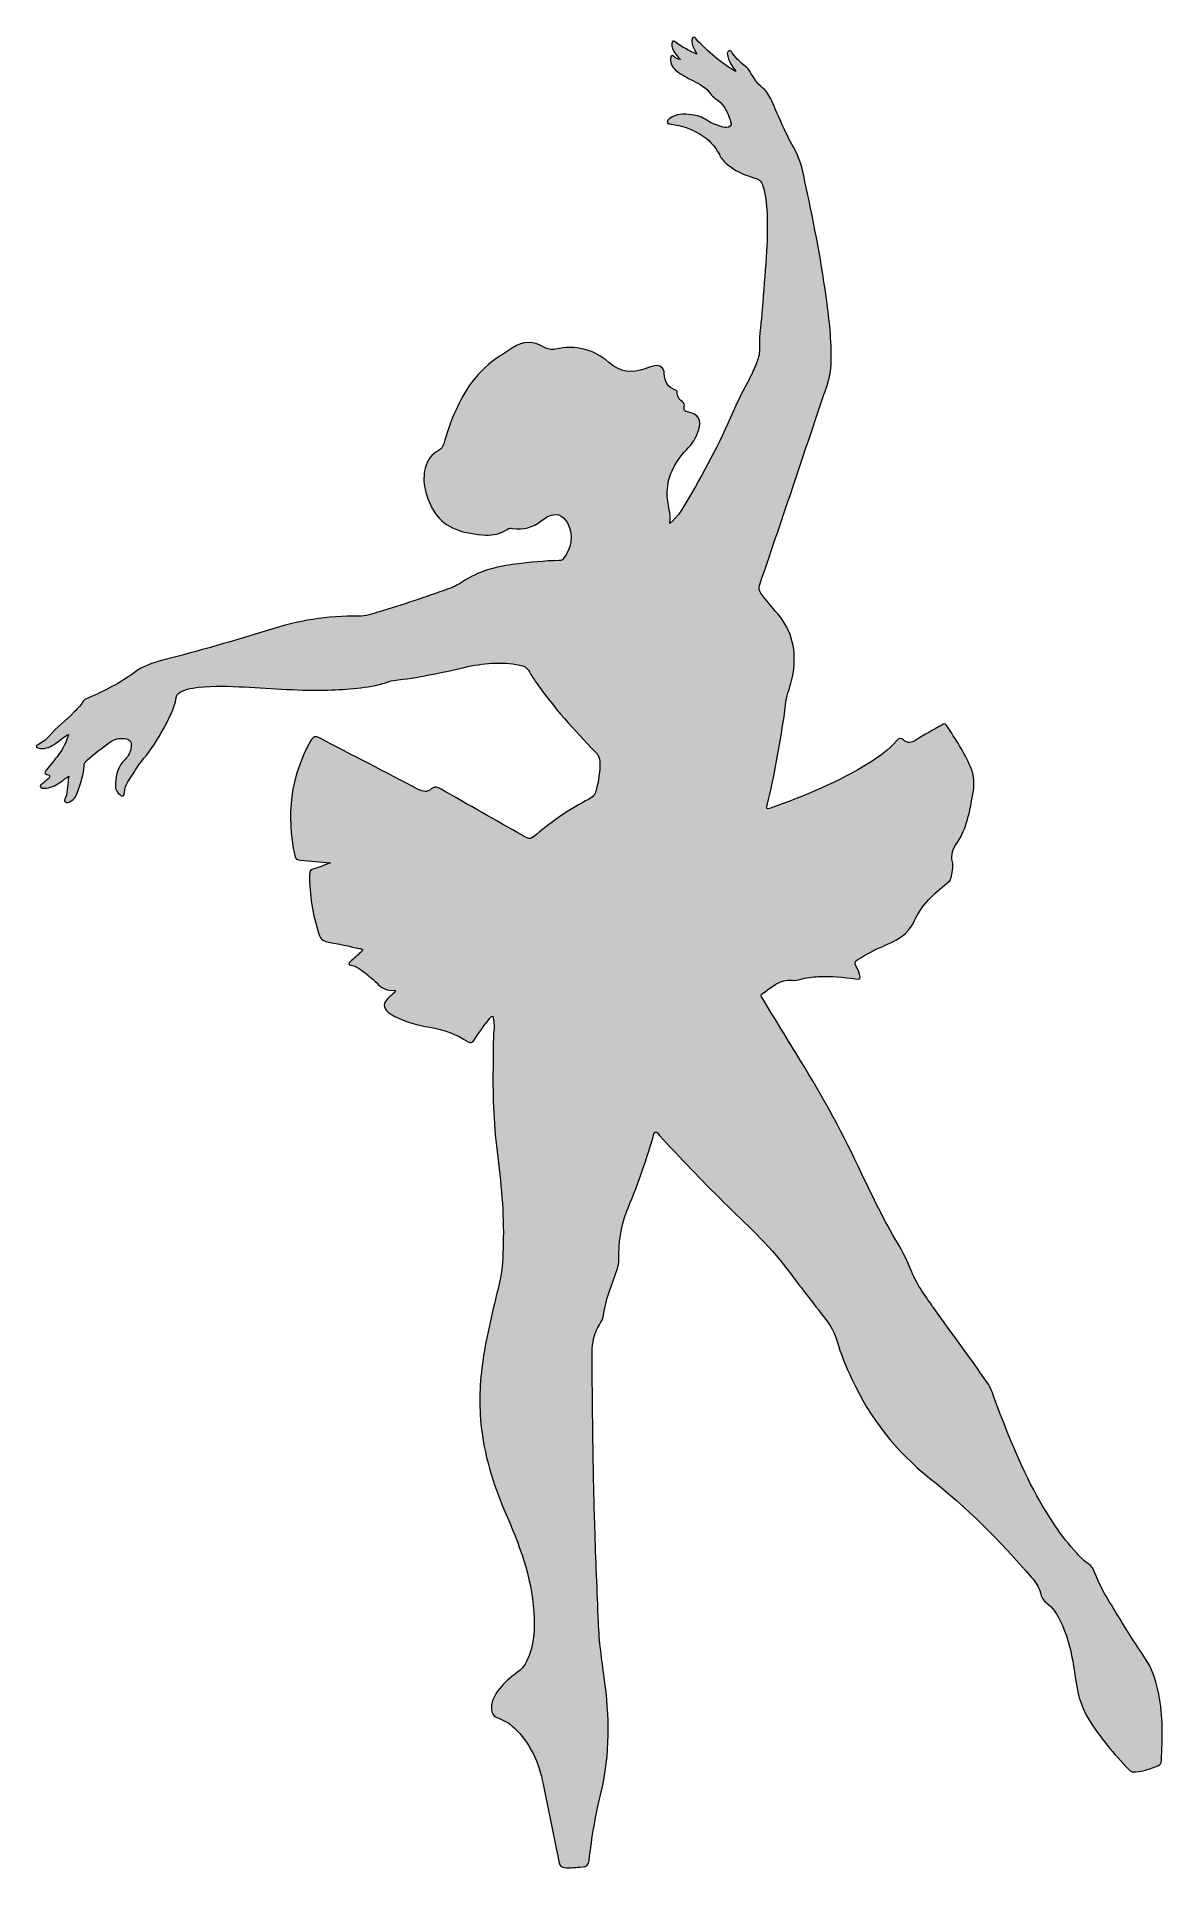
# Model space of a CAD drawing. Header units: inches. Extents: x 15.9 to 64.3, y -79.3 to -0.7.
import ezdxf

# ---------------------------------------------------------------- set-up
doc = ezdxf.new("R2010")
doc.units = ezdxf.units.IN
doc.header["$MEASUREMENT"] = 0
doc.layers.add('Layer 1', color=7, linetype='Continuous')

msp = doc.modelspace()

# ---------------------------------------------------------------- hatches: boundary and pattern name
at = {"layer": 'Layer 1'}
h = msp.add_hatch(color=7, dxfattribs=at)
edge = h.paths.add_edge_path()
edge.add_spline(control_points=[(15.944, -31.127), (16.145, -31.036), (16.321, -30.908), (16.465, -30.741), (16.796, -30.355), (17.211, -30.058), (17.561, -29.693), (17.689, -29.559), (17.826, -29.431), (17.919, -29.268), (17.97, -29.18), (18.052, -29.137), (18.144, -29.098), (18.847, -28.799), (19.525, -28.455), (20.143, -28.001), (20.506, -27.734), (20.918, -27.586), (21.351, -27.475), (22.877, -27.083), (24.393, -26.655), (25.895, -26.181), (27.158, -25.783), (28.441, -25.551), (29.769, -25.586), (30.074, -25.594), (30.361, -25.485), (30.649, -25.401), (31.651, -25.106), (32.634, -24.757), (33.619, -24.413), (33.89, -24.318), (34.126, -24.187), (34.364, -24.031), (35.012, -23.607), (35.753, -23.448), (36.507, -23.354), (37.13, -23.276), (37.754, -23.208), (38.382, -23.198), (38.448, -23.196), (38.51, -23.187), (38.553, -23.129), (38.878, -22.69), (39.037, -22.128), (38.732, -21.583), (38.525, -21.213), (38.233, -21.123), (37.862, -21.325), (37.773, -21.374), (37.69, -21.436), (37.609, -21.498), (37.244, -21.777), (36.835, -21.889), (36.38, -21.816), (36.293, -21.801), (36.219, -21.805), (36.145, -21.858), (35.866, -22.055), (35.552, -22.124), (35.216, -22.101), (34.78, -22.071), (34.343, -22.017), (33.937, -21.856), (33.159, -21.549), (32.802, -20.897), (32.622, -20.127), (32.553, -19.83), (32.555, -19.528), (32.627, -19.231), (32.709, -18.897), (32.898, -18.634), (33.202, -18.473), (33.329, -18.405), (33.385, -18.317), (33.423, -18.186), (33.671, -17.312), (34.001, -16.474), (34.507, -15.715), (34.821, -15.245), (35.218, -14.858), (35.677, -14.533), (35.907, -14.371), (36.145, -14.218), (36.38, -14.063), (36.82, -13.773), (37.273, -13.768), (37.72, -14.035), (37.886, -14.135), (38.037, -14.166), (38.226, -14.123), (39.079, -13.931), (39.86, -14.127), (40.506, -14.692), (40.997, -15.121), (41.497, -15.17), (42.07, -14.963), (42.197, -14.917), (42.324, -14.869), (42.455, -14.842), (42.699, -14.792), (42.887, -14.922), (42.893, -15.171), (42.902, -15.517), (43.035, -15.761), (43.368, -15.882), (43.405, -15.896), (43.451, -15.92), (43.448, -15.958), (43.431, -16.176), (43.556, -16.303), (43.713, -16.423), (43.775, -16.471), (43.747, -16.569), (43.744, -16.644), (43.738, -16.754), (43.78, -16.8), (43.893, -16.821), (44.355, -16.91), (44.507, -17.167), (44.358, -17.613), (44.254, -17.926), (44.085, -18.204), (43.85, -18.441), (43.309, -18.989), (42.997, -19.637), (43.022, -20.421), (43.034, -20.809), (43.186, -21.18), (43.127, -21.614), (43.509, -21.278), (43.724, -20.886), (43.95, -20.502), (44.705, -19.227), (45.382, -17.913), (45.964, -16.55), (46.153, -16.11), (46.399, -15.694), (46.612, -15.263), (46.706, -15.074), (46.788, -14.879), (46.867, -14.683), (46.952, -14.475), (46.988, -14.264), (46.979, -14.031), (46.957, -13.486), (47.059, -12.946), (47.098, -12.404), (47.151, -11.657), (47.216, -10.911), (47.267, -10.164), (47.31, -9.544), (47.331, -8.923), (47.303, -8.301), (47.285, -7.892), (47.245, -7.484), (47.115, -7.091), (47.061, -6.925), (46.963, -6.834), (46.785, -6.785), (46.326, -6.657), (45.893, -6.466), (45.532, -6.139), (45.418, -6.035), (45.325, -5.921), (45.256, -5.777), (45.075, -5.398), (44.789, -5.122), (44.425, -4.899), (44.037, -4.662), (43.626, -4.532), (43.185, -4.467), (43.125, -4.458), (43.04, -4.465), (43.022, -4.391), (43.003, -4.313), (43.073, -4.263), (43.129, -4.223), (43.412, -4.025), (43.733, -4.029), (44.054, -4.065), (44.292, -4.092), (44.522, -4.168), (44.719, -4.302), (44.931, -4.446), (45.167, -4.519), (45.405, -4.593), (45.519, -4.628), (45.624, -4.627), (45.714, -4.553), (45.814, -4.472), (45.741, -4.374), (45.715, -4.287), (45.599, -3.906), (45.421, -3.568), (45.064, -3.351), (44.994, -3.309), (44.926, -3.249), (44.884, -3.18), (44.7, -2.886), (44.401, -2.752), (44.112, -2.602), (43.873, -2.478), (43.633, -2.356), (43.423, -2.185), (43.257, -2.05), (43.142, -1.884), (43.158, -1.658), (43.166, -1.541), (43.211, -1.482), (43.326, -1.576), (43.394, -1.633), (43.464, -1.686), (43.59, -1.698), (43.432, -1.549), (43.308, -1.405), (43.247, -1.221), (43.226, -1.155), (43.209, -1.083), (43.213, -1.015), (43.219, -0.907), (43.262, -0.861), (43.37, -0.947), (43.638, -1.159), (43.944, -1.308), (44.289, -1.474), (44.244, -1.385), (44.214, -1.327), (44.185, -1.27), (44.129, -1.154), (44.074, -1.038), (44.077, -0.905), (44.078, -0.846), (44.084, -0.782), (44.14, -0.753), (44.214, -0.715), (44.237, -0.792), (44.272, -0.831), (44.765, -1.373), (45.324, -1.835), (45.96, -2.209), (45.904, -2.125), (45.848, -2.042), (45.793, -1.958), (45.715, -1.84), (45.651, -1.713), (45.622, -1.574), (45.604, -1.483), (45.561, -1.359), (45.669, -1.317), (45.757, -1.282), (45.793, -1.406), (45.843, -1.466), (46.003, -1.658), (46.17, -1.843), (46.375, -1.99), (46.46, -2.051), (46.524, -2.128), (46.574, -2.219), (46.717, -2.48), (46.883, -2.725), (47.115, -2.912), (47.302, -3.063), (47.407, -3.255), (47.503, -3.469), (47.829, -4.193), (48.132, -4.932), (48.52, -5.622), (48.791, -6.106), (48.862, -6.62), (48.973, -7.135), (49.333, -8.808), (49.661, -10.486), (49.884, -12.182), (49.997, -13.046), (50.085, -13.913), (50.052, -14.787), (50.036, -15.187), (49.937, -15.564), (49.795, -15.941), (49.539, -16.625), (49.327, -17.325), (49.093, -18.017), (48.392, -20.099), (47.689, -22.181), (46.983, -24.261), (46.938, -24.393), (46.954, -24.489), (47.037, -24.597), (47.273, -24.9), (47.514, -25.198), (47.765, -25.49), (48.395, -26.223), (48.578, -27.082), (48.424, -28.023), (48.375, -28.315), (48.294, -28.597), (48.2, -28.877), (48.089, -29.207), (48.085, -29.558), (48.033, -29.899), (47.842, -31.172), (47.611, -32.438), (47.314, -33.692), (47.28, -33.835), (47.293, -33.885), (47.452, -33.827), (48.922, -33.289), (50.371, -32.706), (51.706, -31.874), (52.131, -31.609), (52.536, -31.315), (52.866, -30.934), (52.964, -30.822), (53.056, -30.805), (53.159, -30.897), (53.339, -31.057), (53.498, -31.02), (53.689, -30.9), (54.052, -30.672), (54.431, -30.47), (54.803, -30.255), (54.888, -30.205), (54.96, -30.174), (55.028, -30.283), (55.391, -30.857), (55.766, -31.422), (56.041, -32.047), (56.212, -32.436), (56.214, -32.822), (56.137, -33.229), (55.999, -33.955), (55.894, -34.695), (55.463, -35.315), (55.279, -35.581), (55.189, -35.809), (55.264, -36.132), (55.317, -36.358), (55.242, -36.602), (55.198, -36.835), (55.179, -36.932), (55.098, -36.98), (55.03, -37.037), (54.474, -37.494), (53.941, -37.965), (53.639, -38.648), (53.448, -39.079), (53.103, -39.378), (52.671, -39.57), (52.537, -39.63), (52.404, -39.695), (52.27, -39.754), (51.9, -39.917), (51.542, -40.102), (51.2, -40.32), (51.073, -40.401), (51.038, -40.478), (51.13, -40.614), (51.197, -40.713), (51.243, -40.831), (51.28, -40.945), (51.344, -41.141), (51.308, -41.18), (51.108, -41.15), (50.582, -41.069), (50.052, -41.033), (49.519, -41.051), (49.242, -41.06), (48.97, -41.094), (48.705, -41.173), (48.605, -41.202), (48.503, -41.22), (48.401, -41.209), (47.849, -41.15), (47.487, -41.513), (47.087, -41.792), (47.012, -41.844), (47.051, -41.897), (47.087, -41.956), (47.64, -42.857), (48.188, -43.76), (48.743, -44.659), (49.712, -46.231), (50.596, -47.85), (51.376, -49.524), (51.845, -50.529), (52.338, -51.52), (52.901, -52.476), (53.132, -52.866), (53.336, -53.277), (53.506, -53.697), (53.746, -54.287), (54.117, -54.79), (54.482, -55.299), (55.239, -56.355), (56.001, -57.407), (56.759, -58.463), (56.904, -58.663), (56.97, -58.901), (57.055, -59.128), (57.59, -60.563), (58.153, -61.987), (58.89, -63.334), (59.376, -64.218), (59.926, -65.058), (60.611, -65.804), (60.762, -65.969), (60.913, -66.134), (61.106, -66.256), (61.236, -66.337), (61.318, -66.462), (61.367, -66.603), (61.625, -67.336), (62.07, -67.967), (62.459, -68.629), (62.83, -69.259), (63.253, -69.854), (63.641, -70.473), (63.904, -70.892), (64.022, -71.363), (64.121, -71.842), (64.32, -72.788), (64.275, -73.741), (64.234, -74.694), (64.229, -74.804), (64.185, -74.872), (64.082, -74.914), (63.778, -75.037), (63.471, -75.145), (63.143, -75.18), (63.02, -75.193), (62.92, -75.173), (62.83, -75.079), (62.186, -74.406), (61.591, -73.697), (61.098, -72.902), (60.74, -72.324), (60.614, -71.69), (60.524, -71.029), (60.412, -70.197), (60.233, -69.375), (59.85, -68.615), (59.718, -68.355), (59.558, -68.121), (59.319, -67.943), (59.171, -67.833), (59.075, -67.671), (59.037, -67.495), (58.979, -67.224), (58.821, -67.02), (58.65, -66.82), (57.323, -65.268), (55.88, -63.838), (54.278, -62.567), (52.835, -61.422), (51.726, -60.003), (50.946, -58.33), (50.693, -57.789), (50.462, -57.24), (50.301, -56.666), (50.205, -56.324), (50.033, -56.033), (49.822, -55.759), (49.268, -55.037), (48.702, -54.326), (48.159, -53.597), (47.365, -52.531), (46.377, -51.653), (45.439, -50.726), (44.496, -49.793), (43.574, -48.841), (42.679, -47.862), (42.626, -47.803), (42.581, -47.694), (42.496, -47.72), (42.43, -47.739), (42.433, -47.852), (42.411, -47.924), (42.096, -49.022), (41.701, -50.09), (41.276, -51.149), (41.014, -51.801), (40.929, -52.485), (40.943, -53.183), (40.945, -53.334), (40.917, -53.472), (40.867, -53.613), (40.635, -54.264), (40.375, -54.907), (40.28, -55.599), (40.261, -55.734), (40.191, -55.853), (40.121, -55.968), (39.891, -56.344), (39.788, -56.757), (39.791, -57.195), (39.803, -58.623), (39.814, -60.052), (39.836, -61.48), (39.852, -62.55), (39.876, -63.62), (39.911, -64.689), (39.954, -66.052), (40.009, -67.415), (40.065, -68.778), (40.098, -69.572), (40.204, -70.356), (40.314, -71.144), (40.543, -72.782), (40.58, -74.417), (40.177, -76.047), (39.938, -77.01), (39.781, -77.993), (39.665, -78.979), (39.643, -79.171), (39.565, -79.249), (39.381, -79.258), (39.12, -79.27), (38.861, -79.318), (38.597, -79.279), (38.469, -79.259), (38.409, -79.207), (38.384, -79.079), (38.154, -77.955), (37.906, -76.837), (37.69, -75.71), (37.512, -74.778), (37.137, -73.939), (36.436, -73.274), (36.248, -73.096), (36.029, -72.966), (35.784, -72.88), (35.556, -72.798), (35.471, -72.681), (35.469, -72.436), (35.467, -72.063), (35.672, -71.783), (35.898, -71.517), (36.115, -71.261), (36.377, -71.055), (36.645, -70.856), (36.792, -70.746), (36.9, -70.609), (36.979, -70.443), (37.298, -69.767), (37.344, -69.05), (37.294, -68.32), (37.189, -66.792), (36.657, -65.389), (36.049, -64.005), (35.52, -62.801), (35.154, -61.55), (35.02, -60.239), (34.919, -59.251), (34.981, -58.269), (35.137, -57.291), (35.309, -56.215), (35.585, -55.16), (35.833, -54.101), (35.954, -53.58), (35.961, -53.048), (35.976, -52.516), (36.014, -51.186), (35.879, -49.869), (35.714, -48.552), (35.555, -47.292), (35.518, -46.024), (35.542, -44.755), (35.55, -44.287), (35.533, -43.82), (35.576, -43.353), (35.594, -43.155), (35.579, -42.957), (35.533, -42.752), (35.449, -42.758), (35.42, -42.828), (35.379, -42.878), (35.143, -43.165), (34.924, -43.466), (34.724, -43.779), (34.651, -43.891), (34.594, -43.927), (34.467, -43.845), (33.966, -43.52), (33.42, -43.317), (32.826, -43.226), (32.306, -43.146), (31.801, -42.999), (31.326, -42.762), (31.216, -42.707), (31.112, -42.644), (31.022, -42.561), (30.817, -42.371), (30.818, -42.176), (31.027, -41.987), (31.139, -41.885), (31.26, -41.791), (31.351, -41.671), (31.335, -41.654), (31.326, -41.637), (31.319, -41.637), (30.997, -41.684), (30.763, -41.54), (30.544, -41.319), (30.345, -41.121), (30.114, -40.955), (29.895, -40.778), (29.764, -40.673), (29.617, -40.595), (29.449, -40.563), (29.335, -40.541), (29.325, -40.491), (29.412, -40.413), (29.561, -40.281), (29.706, -40.145), (29.851, -40.01), (29.886, -39.977), (29.952, -39.955), (29.931, -39.893), (29.915, -39.846), (29.855, -39.855), (29.813, -39.846), (29.355, -39.75), (28.899, -39.647), (28.439, -39.563), (28.237, -39.526), (28.122, -39.426), (28.061, -39.234), (27.799, -38.397), (27.654, -37.543), (27.66, -36.664), (27.661, -36.525), (27.722, -36.458), (27.852, -36.421), (28.09, -36.352), (28.324, -36.272), (28.556, -36.164), (28.13, -36.129), (27.704, -36.088), (27.277, -36.061), (27.134, -36.052), (27.054, -36.006), (27.023, -35.86), (26.658, -34.127), (26.83, -32.473), (27.722, -30.917), (27.821, -30.746), (27.908, -30.717), (28.085, -30.81), (29.499, -31.549), (30.92, -32.274), (32.332, -33.016), (32.538, -33.124), (32.707, -33.155), (32.888, -33), (33.029, -32.881), (33.155, -32.916), (33.306, -33.003), (34.478, -33.676), (35.654, -34.342), (36.83, -35.008), (37.127, -35.176), (37.137, -35.168), (37.402, -34.948), (38.105, -34.366), (38.847, -33.841), (39.663, -33.43), (39.825, -33.348), (39.917, -33.239), (39.962, -33.062), (40.064, -32.656), (40.141, -32.25), (40.118, -31.828), (40.109, -31.667), (40.058, -31.538), (39.943, -31.419), (39.028, -30.475), (38.136, -29.511), (37.391, -28.423), (37.291, -28.275), (37.179, -28.13), (37.102, -27.97), (37.012, -27.787), (36.871, -27.72), (36.684, -27.682), (35.88, -27.516), (35.09, -27.603), (34.303, -27.783), (33.304, -28.012), (32.304, -28.234), (31.282, -28.338), (31.12, -28.355), (30.966, -28.439), (30.805, -28.48), (29.98, -28.692), (29.137, -28.739), (28.29, -28.758), (27.065, -28.786), (25.846, -28.664), (24.625, -28.609), (23.966, -28.579), (23.305, -28.56), (22.65, -28.672), (22.491, -28.699), (22.335, -28.737), (22.189, -28.804), (22.071, -28.859), (21.962, -28.931), (21.938, -29.074), (21.856, -29.564), (21.616, -29.99), (21.388, -30.419), (21.151, -30.867), (20.877, -31.288), (20.551, -31.682), (20.292, -31.995), (20.088, -32.353), (19.866, -32.696), (19.778, -32.831), (19.733, -32.986), (19.713, -33.148), (19.706, -33.203), (19.714, -33.274), (19.648, -33.295), (19.586, -33.314), (19.54, -33.263), (19.496, -33.227), (19.339, -33.099), (19.317, -32.919), (19.331, -32.738), (19.359, -32.362), (19.435, -32.012), (19.741, -31.736), (19.887, -31.605), (19.977, -31.404), (19.999, -31.191), (20.023, -30.966), (19.955, -30.861), (19.729, -30.836), (19.501, -30.812), (19.282, -30.854), (19.091, -30.992), (18.754, -31.236), (18.425, -31.49), (18.11, -31.764), (18.032, -31.832), (17.985, -31.903), (17.98, -32.007), (17.964, -32.377), (17.844, -32.722), (17.726, -33.067), (17.661, -33.257), (17.583, -33.442), (17.391, -33.541), (17.323, -33.577), (17.242, -33.612), (17.174, -33.556), (17.101, -33.495), (17.165, -33.426), (17.188, -33.364), (17.296, -33.084), (17.261, -32.785), (17.325, -32.447), (17.169, -32.558), (17.053, -32.641), (16.936, -32.724), (16.739, -32.864), (16.524, -32.959), (16.279, -32.968), (16.216, -32.97), (16.133, -32.969), (16.105, -32.909), (16.069, -32.83), (16.165, -32.811), (16.207, -32.77), (16.275, -32.703), (16.352, -32.644), (16.419, -32.576), (16.503, -32.492), (16.582, -32.415), (16.378, -32.371), (16.241, -32.342), (16.307, -32.253), (16.362, -32.185), (16.531, -31.975), (16.703, -31.767), (16.867, -31.554), (17.067, -31.294), (17.212, -31.005), (17.313, -30.664), (17.117, -30.744), (16.995, -30.887), (16.844, -30.987), (16.64, -31.121), (16.444, -31.267), (16.182, -31.263), (16.097, -31.261), (16.015, -31.257), (15.944, -31.204), (15.944, -31.178), (15.944, -31.153), (15.944, -31.127)], knot_values=[0, 0, 0, 0, 1, 1, 1, 2, 2, 2, 3, 3, 3, 4, 4, 4, 5, 5, 5, 6, 6, 6, 7, 7, 7, 8, 8, 8, 9, 9, 9, 10, 10, 10, 11, 11, 11, 12, 12, 12, 13, 13, 13, 14, 14, 14, 15, 15, 15, 16, 16, 16, 17, 17, 17, 18, 18, 18, 19, 19, 19, 20, 20, 20, 21, 21, 21, 22, 22, 22, 23, 23, 23, 24, 24, 24, 25, 25, 25, 26, 26, 26, 27, 27, 27, 28, 28, 28, 29, 29, 29, 30, 30, 30, 31, 31, 31, 32, 32, 32, 33, 33, 33, 34, 34, 34, 35, 35, 35, 36, 36, 36, 37, 37, 37, 38, 38, 38, 39, 39, 39, 40, 40, 40, 41, 41, 41, 42, 42, 42, 43, 43, 43, 44, 44, 44, 45, 45, 45, 46, 46, 46, 47, 47, 47, 48, 48, 48, 49, 49, 49, 50, 50, 50, 51, 51, 51, 52, 52, 52, 53, 53, 53, 54, 54, 54, 55, 55, 55, 56, 56, 56, 57, 57, 57, 58, 58, 58, 59, 59, 59, 60, 60, 60, 61, 61, 61, 62, 62, 62, 63, 63, 63, 64, 64, 64, 65, 65, 65, 66, 66, 66, 67, 67, 67, 68, 68, 68, 69, 69, 69, 70, 70, 70, 71, 71, 71, 72, 72, 72, 73, 73, 73, 74, 74, 74, 75, 75, 75, 76, 76, 76, 77, 77, 77, 78, 78, 78, 79, 79, 79, 80, 80, 80, 81, 81, 81, 82, 82, 82, 83, 83, 83, 84, 84, 84, 85, 85, 85, 86, 86, 86, 87, 87, 87, 88, 88, 88, 89, 89, 89, 90, 90, 90, 91, 91, 91, 92, 92, 92, 93, 93, 93, 94, 94, 94, 95, 95, 95, 96, 96, 96, 97, 97, 97, 98, 98, 98, 99, 99, 99, 100, 100, 100, 101, 101, 101, 102, 102, 102, 103, 103, 103, 104, 104, 104, 105, 105, 105, 106, 106, 106, 107, 107, 107, 108, 108, 108, 109, 109, 109, 110, 110, 110, 111, 111, 111, 112, 112, 112, 113, 113, 113, 114, 114, 114, 115, 115, 115, 116, 116, 116, 117, 117, 117, 118, 118, 118, 119, 119, 119, 120, 120, 120, 121, 121, 121, 122, 122, 122, 123, 123, 123, 124, 124, 124, 125, 125, 125, 126, 126, 126, 127, 127, 127, 128, 128, 128, 129, 129, 129, 130, 130, 130, 131, 131, 131, 132, 132, 132, 133, 133, 133, 134, 134, 134, 135, 135, 135, 136, 136, 136, 137, 137, 137, 138, 138, 138, 139, 139, 139, 140, 140, 140, 141, 141, 141, 142, 142, 142, 143, 143, 143, 144, 144, 144, 145, 145, 145, 146, 146, 146, 147, 147, 147, 148, 148, 148, 149, 149, 149, 150, 150, 150, 151, 151, 151, 152, 152, 152, 153, 153, 153, 154, 154, 154, 155, 155, 155, 156, 156, 156, 157, 157, 157, 158, 158, 158, 159, 159, 159, 160, 160, 160, 161, 161, 161, 162, 162, 162, 163, 163, 163, 164, 164, 164, 165, 165, 165, 166, 166, 166, 167, 167, 167, 168, 168, 168, 169, 169, 169, 170, 170, 170, 171, 171, 171, 172, 172, 172, 173, 173, 173, 174, 174, 174, 175, 175, 175, 176, 176, 176, 177, 177, 177, 178, 178, 178, 179, 179, 179, 180, 180, 180, 181, 181, 181, 182, 182, 182, 183, 183, 183, 184, 184, 184, 185, 185, 185, 186, 186, 186, 187, 187, 187, 188, 188, 188, 189, 189, 189, 190, 190, 190, 191, 191, 191, 192, 192, 192, 193, 193, 193, 194, 194, 194, 195, 195, 195, 196, 196, 196, 197, 197, 197, 198, 198, 198, 199, 199, 199, 200, 200, 200, 201, 201, 201, 202, 202, 202, 203, 203, 203, 204, 204, 204, 205, 205, 205, 206, 206, 206, 207, 207, 207, 208, 208, 208, 209, 209, 209, 210, 210, 210, 211, 211, 211, 212, 212, 212, 213, 213, 213, 214, 214, 214, 215, 215, 215, 216, 216, 216, 217, 217, 217, 218, 218, 218, 219, 219, 219, 220, 220, 220, 221, 221, 221, 222, 222, 222, 223, 223, 223, 224, 224, 224, 225, 225, 225, 226, 226, 226, 227, 227, 227, 228, 228, 228, 229, 229, 229, 230, 230, 230, 231, 231, 231, 232, 232, 232, 233, 233, 233, 234, 234, 234, 235, 235, 235, 236, 236, 236, 237, 237, 237, 238, 238, 238, 239, 239, 239, 240, 240, 240, 241, 241, 241, 242, 242, 242, 243, 243, 243, 244, 244, 244, 245, 245, 245, 246, 246, 246, 247, 247, 247, 248, 248, 248, 249, 249, 249, 250, 250, 250, 251, 251, 251, 252, 252, 252, 253, 253, 253, 254, 254, 254, 255, 255, 255, 256, 256, 256, 257, 257, 257, 258, 258, 258, 259, 259, 259, 260, 260, 260, 261, 261, 261, 262, 262, 262, 263, 263, 263, 264, 264, 264, 265, 265, 265, 266, 266, 266, 267, 267, 267, 267], degree=3, periodic=1)

# ---------------------------------------------------------------- linework, layer by layer
at = {"layer": 'Layer 1', "lineweight": 0}
msp.add_open_spline([(15.944, -31.127), (16.145, -31.036), (16.321, -30.908), (16.465, -30.741), (16.796, -30.355), (17.211, -30.058), (17.561, -29.693), (17.689, -29.559), (17.826, -29.431), (17.919, -29.268), (17.97, -29.18), (18.052, -29.137), (18.144, -29.098), (18.847, -28.799), (19.525, -28.455), (20.143, -28.001), (20.506, -27.734), (20.918, -27.586), (21.351, -27.475), (22.877, -27.083), (24.393, -26.655), (25.895, -26.181), (27.158, -25.783), (28.441, -25.551), (29.769, -25.586), (30.074, -25.594), (30.361, -25.485), (30.649, -25.401), (31.651, -25.106), (32.634, -24.757), (33.619, -24.413), (33.89, -24.318), (34.126, -24.187), (34.364, -24.031), (35.012, -23.607), (35.753, -23.448), (36.507, -23.354), (37.13, -23.276), (37.754, -23.208), (38.382, -23.198), (38.448, -23.196), (38.51, -23.187), (38.553, -23.129), (38.878, -22.69), (39.037, -22.128), (38.732, -21.583), (38.525, -21.213), (38.233, -21.123), (37.862, -21.325), (37.773, -21.374), (37.69, -21.436), (37.609, -21.498), (37.244, -21.777), (36.835, -21.889), (36.38, -21.816), (36.293, -21.801), (36.219, -21.805), (36.145, -21.858), (35.866, -22.055), (35.552, -22.124), (35.216, -22.101), (34.78, -22.071), (34.343, -22.017), (33.937, -21.856), (33.159, -21.549), (32.802, -20.897), (32.622, -20.127), (32.553, -19.83), (32.555, -19.528), (32.627, -19.231), (32.709, -18.897), (32.898, -18.634), (33.202, -18.473), (33.329, -18.405), (33.385, -18.317), (33.423, -18.186), (33.671, -17.312), (34.001, -16.474), (34.507, -15.715), (34.821, -15.245), (35.218, -14.858), (35.677, -14.533), (35.907, -14.371), (36.145, -14.218), (36.38, -14.063), (36.82, -13.773), (37.273, -13.768), (37.72, -14.035), (37.886, -14.135), (38.037, -14.166), (38.226, -14.123), (39.079, -13.931), (39.86, -14.127), (40.506, -14.692), (40.997, -15.121), (41.497, -15.17), (42.07, -14.963), (42.197, -14.917), (42.324, -14.869), (42.455, -14.842), (42.699, -14.792), (42.887, -14.922), (42.893, -15.171), (42.902, -15.517), (43.035, -15.761), (43.368, -15.882), (43.405, -15.896), (43.451, -15.92), (43.448, -15.958), (43.431, -16.176), (43.556, -16.303), (43.713, -16.423), (43.775, -16.471), (43.747, -16.569), (43.744, -16.644), (43.738, -16.754), (43.78, -16.8), (43.893, -16.821), (44.355, -16.91), (44.507, -17.167), (44.358, -17.613), (44.254, -17.926), (44.085, -18.204), (43.85, -18.441), (43.309, -18.989), (42.997, -19.637), (43.022, -20.421), (43.034, -20.809), (43.186, -21.18), (43.127, -21.614), (43.509, -21.278), (43.724, -20.886), (43.95, -20.502), (44.705, -19.227), (45.382, -17.913), (45.964, -16.55), (46.153, -16.11), (46.399, -15.694), (46.612, -15.263), (46.706, -15.074), (46.788, -14.879), (46.867, -14.683), (46.952, -14.475), (46.988, -14.264), (46.979, -14.031), (46.957, -13.486), (47.059, -12.946), (47.098, -12.404), (47.151, -11.657), (47.216, -10.911), (47.267, -10.164), (47.31, -9.544), (47.331, -8.923), (47.303, -8.301), (47.285, -7.892), (47.245, -7.484), (47.115, -7.091), (47.061, -6.925), (46.963, -6.834), (46.785, -6.785), (46.326, -6.657), (45.893, -6.466), (45.532, -6.139), (45.418, -6.035), (45.325, -5.921), (45.256, -5.777), (45.075, -5.398), (44.789, -5.122), (44.425, -4.899), (44.037, -4.662), (43.626, -4.532), (43.185, -4.467), (43.125, -4.458), (43.04, -4.465), (43.022, -4.391), (43.003, -4.313), (43.073, -4.263), (43.129, -4.223), (43.412, -4.025), (43.733, -4.029), (44.054, -4.065), (44.292, -4.092), (44.522, -4.168), (44.719, -4.302), (44.931, -4.446), (45.167, -4.519), (45.405, -4.593), (45.519, -4.628), (45.624, -4.627), (45.714, -4.553), (45.814, -4.472), (45.741, -4.374), (45.715, -4.287), (45.599, -3.906), (45.421, -3.568), (45.064, -3.351), (44.994, -3.309), (44.926, -3.249), (44.884, -3.18), (44.7, -2.886), (44.401, -2.752), (44.112, -2.602), (43.873, -2.478), (43.633, -2.356), (43.423, -2.185), (43.257, -2.05), (43.142, -1.884), (43.158, -1.658), (43.166, -1.541), (43.211, -1.482), (43.326, -1.576), (43.394, -1.633), (43.464, -1.686), (43.59, -1.698), (43.432, -1.549), (43.308, -1.405), (43.247, -1.221), (43.226, -1.155), (43.209, -1.083), (43.213, -1.015), (43.219, -0.907), (43.262, -0.861), (43.37, -0.947), (43.638, -1.159), (43.944, -1.308), (44.289, -1.474), (44.244, -1.385), (44.214, -1.327), (44.185, -1.27), (44.129, -1.154), (44.074, -1.038), (44.077, -0.905), (44.078, -0.846), (44.084, -0.782), (44.14, -0.753), (44.214, -0.715), (44.237, -0.792), (44.272, -0.831), (44.765, -1.373), (45.324, -1.835), (45.96, -2.209), (45.904, -2.125), (45.848, -2.042), (45.793, -1.958), (45.715, -1.84), (45.651, -1.713), (45.622, -1.574), (45.604, -1.483), (45.561, -1.359), (45.669, -1.317), (45.757, -1.282), (45.793, -1.406), (45.843, -1.466), (46.003, -1.658), (46.17, -1.843), (46.375, -1.99), (46.46, -2.051), (46.524, -2.128), (46.574, -2.219), (46.717, -2.48), (46.883, -2.725), (47.115, -2.912), (47.302, -3.063), (47.407, -3.255), (47.503, -3.469), (47.829, -4.193), (48.132, -4.932), (48.52, -5.622), (48.791, -6.106), (48.862, -6.62), (48.973, -7.135), (49.333, -8.808), (49.661, -10.486), (49.884, -12.182), (49.997, -13.046), (50.085, -13.913), (50.052, -14.787), (50.036, -15.187), (49.937, -15.564), (49.795, -15.941), (49.539, -16.625), (49.327, -17.325), (49.093, -18.017), (48.392, -20.099), (47.689, -22.181), (46.983, -24.261), (46.938, -24.393), (46.954, -24.489), (47.037, -24.597), (47.273, -24.9), (47.514, -25.198), (47.765, -25.49), (48.395, -26.223), (48.578, -27.082), (48.424, -28.023), (48.375, -28.315), (48.294, -28.597), (48.2, -28.877), (48.089, -29.207), (48.085, -29.558), (48.033, -29.899), (47.842, -31.172), (47.611, -32.438), (47.314, -33.692), (47.28, -33.835), (47.293, -33.885), (47.452, -33.827), (48.922, -33.289), (50.371, -32.706), (51.706, -31.874), (52.131, -31.609), (52.536, -31.315), (52.866, -30.934), (52.964, -30.822), (53.056, -30.805), (53.159, -30.897), (53.339, -31.057), (53.498, -31.02), (53.689, -30.9), (54.052, -30.672), (54.431, -30.47), (54.803, -30.255), (54.888, -30.205), (54.96, -30.174), (55.028, -30.283), (55.391, -30.857), (55.766, -31.422), (56.041, -32.047), (56.212, -32.436), (56.214, -32.822), (56.137, -33.229), (55.999, -33.955), (55.894, -34.695), (55.463, -35.315), (55.279, -35.581), (55.189, -35.809), (55.264, -36.132), (55.317, -36.358), (55.242, -36.602), (55.198, -36.835), (55.179, -36.932), (55.098, -36.98), (55.03, -37.037), (54.474, -37.494), (53.941, -37.965), (53.639, -38.648), (53.448, -39.079), (53.103, -39.378), (52.671, -39.57), (52.537, -39.63), (52.404, -39.695), (52.27, -39.754), (51.9, -39.917), (51.542, -40.102), (51.2, -40.32), (51.073, -40.401), (51.038, -40.478), (51.13, -40.614), (51.197, -40.713), (51.243, -40.831), (51.28, -40.945), (51.344, -41.141), (51.308, -41.18), (51.108, -41.15), (50.582, -41.069), (50.052, -41.033), (49.519, -41.051), (49.242, -41.06), (48.97, -41.094), (48.705, -41.173), (48.605, -41.202), (48.503, -41.22), (48.401, -41.209), (47.849, -41.15), (47.487, -41.513), (47.087, -41.792), (47.012, -41.844), (47.051, -41.897), (47.087, -41.956), (47.64, -42.857), (48.188, -43.76), (48.743, -44.659), (49.712, -46.231), (50.596, -47.85), (51.376, -49.524), (51.845, -50.529), (52.338, -51.52), (52.901, -52.476), (53.132, -52.866), (53.336, -53.277), (53.506, -53.697), (53.746, -54.287), (54.117, -54.79), (54.482, -55.299), (55.239, -56.355), (56.001, -57.407), (56.759, -58.463), (56.904, -58.663), (56.97, -58.901), (57.055, -59.128), (57.59, -60.563), (58.153, -61.987), (58.89, -63.334), (59.376, -64.218), (59.926, -65.058), (60.611, -65.804), (60.762, -65.969), (60.913, -66.134), (61.106, -66.256), (61.236, -66.337), (61.318, -66.462), (61.367, -66.603), (61.625, -67.336), (62.07, -67.967), (62.459, -68.629), (62.83, -69.259), (63.253, -69.854), (63.641, -70.473), (63.904, -70.892), (64.022, -71.363), (64.121, -71.842), (64.32, -72.788), (64.275, -73.741), (64.234, -74.694), (64.229, -74.804), (64.185, -74.872), (64.082, -74.914), (63.778, -75.037), (63.471, -75.145), (63.143, -75.18), (63.02, -75.193), (62.92, -75.173), (62.83, -75.079), (62.186, -74.406), (61.591, -73.697), (61.098, -72.902), (60.74, -72.324), (60.614, -71.69), (60.524, -71.029), (60.412, -70.197), (60.233, -69.375), (59.85, -68.615), (59.718, -68.355), (59.558, -68.121), (59.319, -67.943), (59.171, -67.833), (59.075, -67.671), (59.037, -67.495), (58.979, -67.224), (58.821, -67.02), (58.65, -66.82), (57.323, -65.268), (55.88, -63.838), (54.278, -62.567), (52.835, -61.422), (51.726, -60.003), (50.946, -58.33), (50.693, -57.789), (50.462, -57.24), (50.301, -56.666), (50.205, -56.324), (50.033, -56.033), (49.822, -55.759), (49.268, -55.037), (48.702, -54.326), (48.159, -53.597), (47.365, -52.531), (46.377, -51.653), (45.439, -50.726), (44.496, -49.793), (43.574, -48.841), (42.679, -47.862), (42.626, -47.803), (42.581, -47.694), (42.496, -47.72), (42.43, -47.739), (42.433, -47.852), (42.411, -47.924), (42.096, -49.022), (41.701, -50.09), (41.276, -51.149), (41.014, -51.801), (40.929, -52.485), (40.943, -53.183), (40.945, -53.334), (40.917, -53.472), (40.867, -53.613), (40.635, -54.264), (40.375, -54.907), (40.28, -55.599), (40.261, -55.734), (40.191, -55.853), (40.121, -55.968), (39.891, -56.344), (39.788, -56.757), (39.791, -57.195), (39.803, -58.623), (39.814, -60.052), (39.836, -61.48), (39.852, -62.55), (39.876, -63.62), (39.911, -64.689), (39.954, -66.052), (40.009, -67.415), (40.065, -68.778), (40.098, -69.572), (40.204, -70.356), (40.314, -71.144), (40.543, -72.782), (40.58, -74.417), (40.177, -76.047), (39.938, -77.01), (39.781, -77.993), (39.665, -78.979), (39.643, -79.171), (39.565, -79.249), (39.381, -79.258), (39.12, -79.27), (38.861, -79.318), (38.597, -79.279), (38.469, -79.259), (38.409, -79.207), (38.384, -79.079), (38.154, -77.955), (37.906, -76.837), (37.69, -75.71), (37.512, -74.778), (37.137, -73.939), (36.436, -73.274), (36.248, -73.096), (36.029, -72.966), (35.784, -72.88), (35.556, -72.798), (35.471, -72.681), (35.469, -72.436), (35.467, -72.063), (35.672, -71.783), (35.898, -71.517), (36.115, -71.261), (36.377, -71.055), (36.645, -70.856), (36.792, -70.746), (36.9, -70.609), (36.979, -70.443), (37.298, -69.767), (37.344, -69.05), (37.294, -68.32), (37.189, -66.792), (36.657, -65.389), (36.049, -64.005), (35.52, -62.801), (35.154, -61.55), (35.02, -60.239), (34.919, -59.251), (34.981, -58.269), (35.137, -57.291), (35.309, -56.215), (35.585, -55.16), (35.833, -54.101), (35.954, -53.58), (35.961, -53.048), (35.976, -52.516), (36.014, -51.186), (35.879, -49.869), (35.714, -48.552), (35.555, -47.292), (35.518, -46.024), (35.542, -44.755), (35.55, -44.287), (35.533, -43.82), (35.576, -43.353), (35.594, -43.155), (35.579, -42.957), (35.533, -42.752), (35.449, -42.758), (35.42, -42.828), (35.379, -42.878), (35.143, -43.165), (34.924, -43.466), (34.724, -43.779), (34.651, -43.891), (34.594, -43.927), (34.467, -43.845), (33.966, -43.52), (33.42, -43.317), (32.826, -43.226), (32.306, -43.146), (31.801, -42.999), (31.326, -42.762), (31.216, -42.707), (31.112, -42.644), (31.022, -42.561), (30.817, -42.371), (30.818, -42.176), (31.027, -41.987), (31.139, -41.885), (31.26, -41.791), (31.351, -41.671), (31.335, -41.654), (31.326, -41.637), (31.319, -41.637), (30.997, -41.684), (30.763, -41.54), (30.544, -41.319), (30.345, -41.121), (30.114, -40.955), (29.895, -40.778), (29.764, -40.673), (29.617, -40.595), (29.449, -40.563), (29.335, -40.541), (29.325, -40.491), (29.412, -40.413), (29.561, -40.281), (29.706, -40.145), (29.851, -40.01), (29.886, -39.977), (29.952, -39.955), (29.931, -39.893), (29.915, -39.846), (29.855, -39.855), (29.813, -39.846), (29.355, -39.75), (28.899, -39.647), (28.439, -39.563), (28.237, -39.526), (28.122, -39.426), (28.061, -39.234), (27.799, -38.397), (27.654, -37.543), (27.66, -36.664), (27.661, -36.525), (27.722, -36.458), (27.852, -36.421), (28.09, -36.352), (28.324, -36.272), (28.556, -36.164), (28.13, -36.129), (27.704, -36.088), (27.277, -36.061), (27.134, -36.052), (27.054, -36.006), (27.023, -35.86), (26.658, -34.127), (26.83, -32.473), (27.722, -30.917), (27.821, -30.746), (27.908, -30.717), (28.085, -30.81), (29.499, -31.549), (30.92, -32.274), (32.332, -33.016), (32.538, -33.124), (32.707, -33.155), (32.888, -33), (33.029, -32.881), (33.155, -32.916), (33.306, -33.003), (34.478, -33.676), (35.654, -34.342), (36.83, -35.008), (37.127, -35.176), (37.137, -35.168), (37.402, -34.948), (38.105, -34.366), (38.847, -33.841), (39.663, -33.43), (39.825, -33.348), (39.917, -33.239), (39.962, -33.062), (40.064, -32.656), (40.141, -32.25), (40.118, -31.828), (40.109, -31.667), (40.058, -31.538), (39.943, -31.419), (39.028, -30.475), (38.136, -29.511), (37.391, -28.423), (37.291, -28.275), (37.179, -28.13), (37.102, -27.97), (37.012, -27.787), (36.871, -27.72), (36.684, -27.682), (35.88, -27.516), (35.09, -27.603), (34.303, -27.783), (33.304, -28.012), (32.304, -28.234), (31.282, -28.338), (31.12, -28.355), (30.966, -28.439), (30.805, -28.48), (29.98, -28.692), (29.137, -28.739), (28.29, -28.758), (27.065, -28.786), (25.846, -28.664), (24.625, -28.609), (23.966, -28.579), (23.305, -28.56), (22.65, -28.672), (22.491, -28.699), (22.335, -28.737), (22.189, -28.804), (22.071, -28.859), (21.962, -28.931), (21.938, -29.074), (21.856, -29.564), (21.616, -29.99), (21.388, -30.419), (21.151, -30.867), (20.877, -31.288), (20.551, -31.682), (20.292, -31.995), (20.088, -32.353), (19.866, -32.696), (19.778, -32.831), (19.733, -32.986), (19.713, -33.148), (19.706, -33.203), (19.714, -33.274), (19.648, -33.295), (19.586, -33.314), (19.54, -33.263), (19.496, -33.227), (19.339, -33.099), (19.317, -32.919), (19.331, -32.738), (19.359, -32.362), (19.435, -32.012), (19.741, -31.736), (19.887, -31.605), (19.977, -31.404), (19.999, -31.191), (20.023, -30.966), (19.955, -30.861), (19.729, -30.836), (19.501, -30.812), (19.282, -30.854), (19.091, -30.992), (18.754, -31.236), (18.425, -31.49), (18.11, -31.764), (18.032, -31.832), (17.985, -31.903), (17.98, -32.007), (17.964, -32.377), (17.844, -32.722), (17.726, -33.067), (17.661, -33.257), (17.583, -33.442), (17.391, -33.541), (17.323, -33.577), (17.242, -33.612), (17.174, -33.556), (17.101, -33.495), (17.165, -33.426), (17.188, -33.364), (17.296, -33.084), (17.261, -32.785), (17.325, -32.447), (17.169, -32.558), (17.053, -32.641), (16.936, -32.724), (16.739, -32.864), (16.524, -32.959), (16.279, -32.968), (16.216, -32.97), (16.133, -32.969), (16.105, -32.909), (16.069, -32.83), (16.165, -32.811), (16.207, -32.77), (16.275, -32.703), (16.352, -32.644), (16.419, -32.576), (16.503, -32.492), (16.582, -32.415), (16.378, -32.371), (16.241, -32.342), (16.307, -32.253), (16.362, -32.185), (16.531, -31.975), (16.703, -31.767), (16.867, -31.554), (17.067, -31.294), (17.212, -31.005), (17.313, -30.664), (17.117, -30.744), (16.995, -30.887), (16.844, -30.987), (16.64, -31.121), (16.444, -31.267), (16.182, -31.263), (16.097, -31.261), (16.015, -31.257), (15.944, -31.204), (15.944, -31.178), (15.944, -31.153), (15.944, -31.127)], degree=3, knots=[0, 0, 0, 0, 1, 1, 1, 2, 2, 2, 3, 3, 3, 4, 4, 4, 5, 5, 5, 6, 6, 6, 7, 7, 7, 8, 8, 8, 9, 9, 9, 10, 10, 10, 11, 11, 11, 12, 12, 12, 13, 13, 13, 14, 14, 14, 15, 15, 15, 16, 16, 16, 17, 17, 17, 18, 18, 18, 19, 19, 19, 20, 20, 20, 21, 21, 21, 22, 22, 22, 23, 23, 23, 24, 24, 24, 25, 25, 25, 26, 26, 26, 27, 27, 27, 28, 28, 28, 29, 29, 29, 30, 30, 30, 31, 31, 31, 32, 32, 32, 33, 33, 33, 34, 34, 34, 35, 35, 35, 36, 36, 36, 37, 37, 37, 38, 38, 38, 39, 39, 39, 40, 40, 40, 41, 41, 41, 42, 42, 42, 43, 43, 43, 44, 44, 44, 45, 45, 45, 46, 46, 46, 47, 47, 47, 48, 48, 48, 49, 49, 49, 50, 50, 50, 51, 51, 51, 52, 52, 52, 53, 53, 53, 54, 54, 54, 55, 55, 55, 56, 56, 56, 57, 57, 57, 58, 58, 58, 59, 59, 59, 60, 60, 60, 61, 61, 61, 62, 62, 62, 63, 63, 63, 64, 64, 64, 65, 65, 65, 66, 66, 66, 67, 67, 67, 68, 68, 68, 69, 69, 69, 70, 70, 70, 71, 71, 71, 72, 72, 72, 73, 73, 73, 74, 74, 74, 75, 75, 75, 76, 76, 76, 77, 77, 77, 78, 78, 78, 79, 79, 79, 80, 80, 80, 81, 81, 81, 82, 82, 82, 83, 83, 83, 84, 84, 84, 85, 85, 85, 86, 86, 86, 87, 87, 87, 88, 88, 88, 89, 89, 89, 90, 90, 90, 91, 91, 91, 92, 92, 92, 93, 93, 93, 94, 94, 94, 95, 95, 95, 96, 96, 96, 97, 97, 97, 98, 98, 98, 99, 99, 99, 100, 100, 100, 101, 101, 101, 102, 102, 102, 103, 103, 103, 104, 104, 104, 105, 105, 105, 106, 106, 106, 107, 107, 107, 108, 108, 108, 109, 109, 109, 110, 110, 110, 111, 111, 111, 112, 112, 112, 113, 113, 113, 114, 114, 114, 115, 115, 115, 116, 116, 116, 117, 117, 117, 118, 118, 118, 119, 119, 119, 120, 120, 120, 121, 121, 121, 122, 122, 122, 123, 123, 123, 124, 124, 124, 125, 125, 125, 126, 126, 126, 127, 127, 127, 128, 128, 128, 129, 129, 129, 130, 130, 130, 131, 131, 131, 132, 132, 132, 133, 133, 133, 134, 134, 134, 135, 135, 135, 136, 136, 136, 137, 137, 137, 138, 138, 138, 139, 139, 139, 140, 140, 140, 141, 141, 141, 142, 142, 142, 143, 143, 143, 144, 144, 144, 145, 145, 145, 146, 146, 146, 147, 147, 147, 148, 148, 148, 149, 149, 149, 150, 150, 150, 151, 151, 151, 152, 152, 152, 153, 153, 153, 154, 154, 154, 155, 155, 155, 156, 156, 156, 157, 157, 157, 158, 158, 158, 159, 159, 159, 160, 160, 160, 161, 161, 161, 162, 162, 162, 163, 163, 163, 164, 164, 164, 165, 165, 165, 166, 166, 166, 167, 167, 167, 168, 168, 168, 169, 169, 169, 170, 170, 170, 171, 171, 171, 172, 172, 172, 173, 173, 173, 174, 174, 174, 175, 175, 175, 176, 176, 176, 177, 177, 177, 178, 178, 178, 179, 179, 179, 180, 180, 180, 181, 181, 181, 182, 182, 182, 183, 183, 183, 184, 184, 184, 185, 185, 185, 186, 186, 186, 187, 187, 187, 188, 188, 188, 189, 189, 189, 190, 190, 190, 191, 191, 191, 192, 192, 192, 193, 193, 193, 194, 194, 194, 195, 195, 195, 196, 196, 196, 197, 197, 197, 198, 198, 198, 199, 199, 199, 200, 200, 200, 201, 201, 201, 202, 202, 202, 203, 203, 203, 204, 204, 204, 205, 205, 205, 206, 206, 206, 207, 207, 207, 208, 208, 208, 209, 209, 209, 210, 210, 210, 211, 211, 211, 212, 212, 212, 213, 213, 213, 214, 214, 214, 215, 215, 215, 216, 216, 216, 217, 217, 217, 218, 218, 218, 219, 219, 219, 220, 220, 220, 221, 221, 221, 222, 222, 222, 223, 223, 223, 224, 224, 224, 225, 225, 225, 226, 226, 226, 227, 227, 227, 228, 228, 228, 229, 229, 229, 230, 230, 230, 231, 231, 231, 232, 232, 232, 233, 233, 233, 234, 234, 234, 235, 235, 235, 236, 236, 236, 237, 237, 237, 238, 238, 238, 239, 239, 239, 240, 240, 240, 241, 241, 241, 242, 242, 242, 243, 243, 243, 244, 244, 244, 245, 245, 245, 246, 246, 246, 247, 247, 247, 248, 248, 248, 249, 249, 249, 250, 250, 250, 251, 251, 251, 252, 252, 252, 253, 253, 253, 254, 254, 254, 255, 255, 255, 256, 256, 256, 257, 257, 257, 258, 258, 258, 259, 259, 259, 260, 260, 260, 261, 261, 261, 262, 262, 262, 263, 263, 263, 264, 264, 264, 265, 265, 265, 266, 266, 266, 267, 267, 267, 267], dxfattribs=at)

doc.saveas('drawing.dxf')
